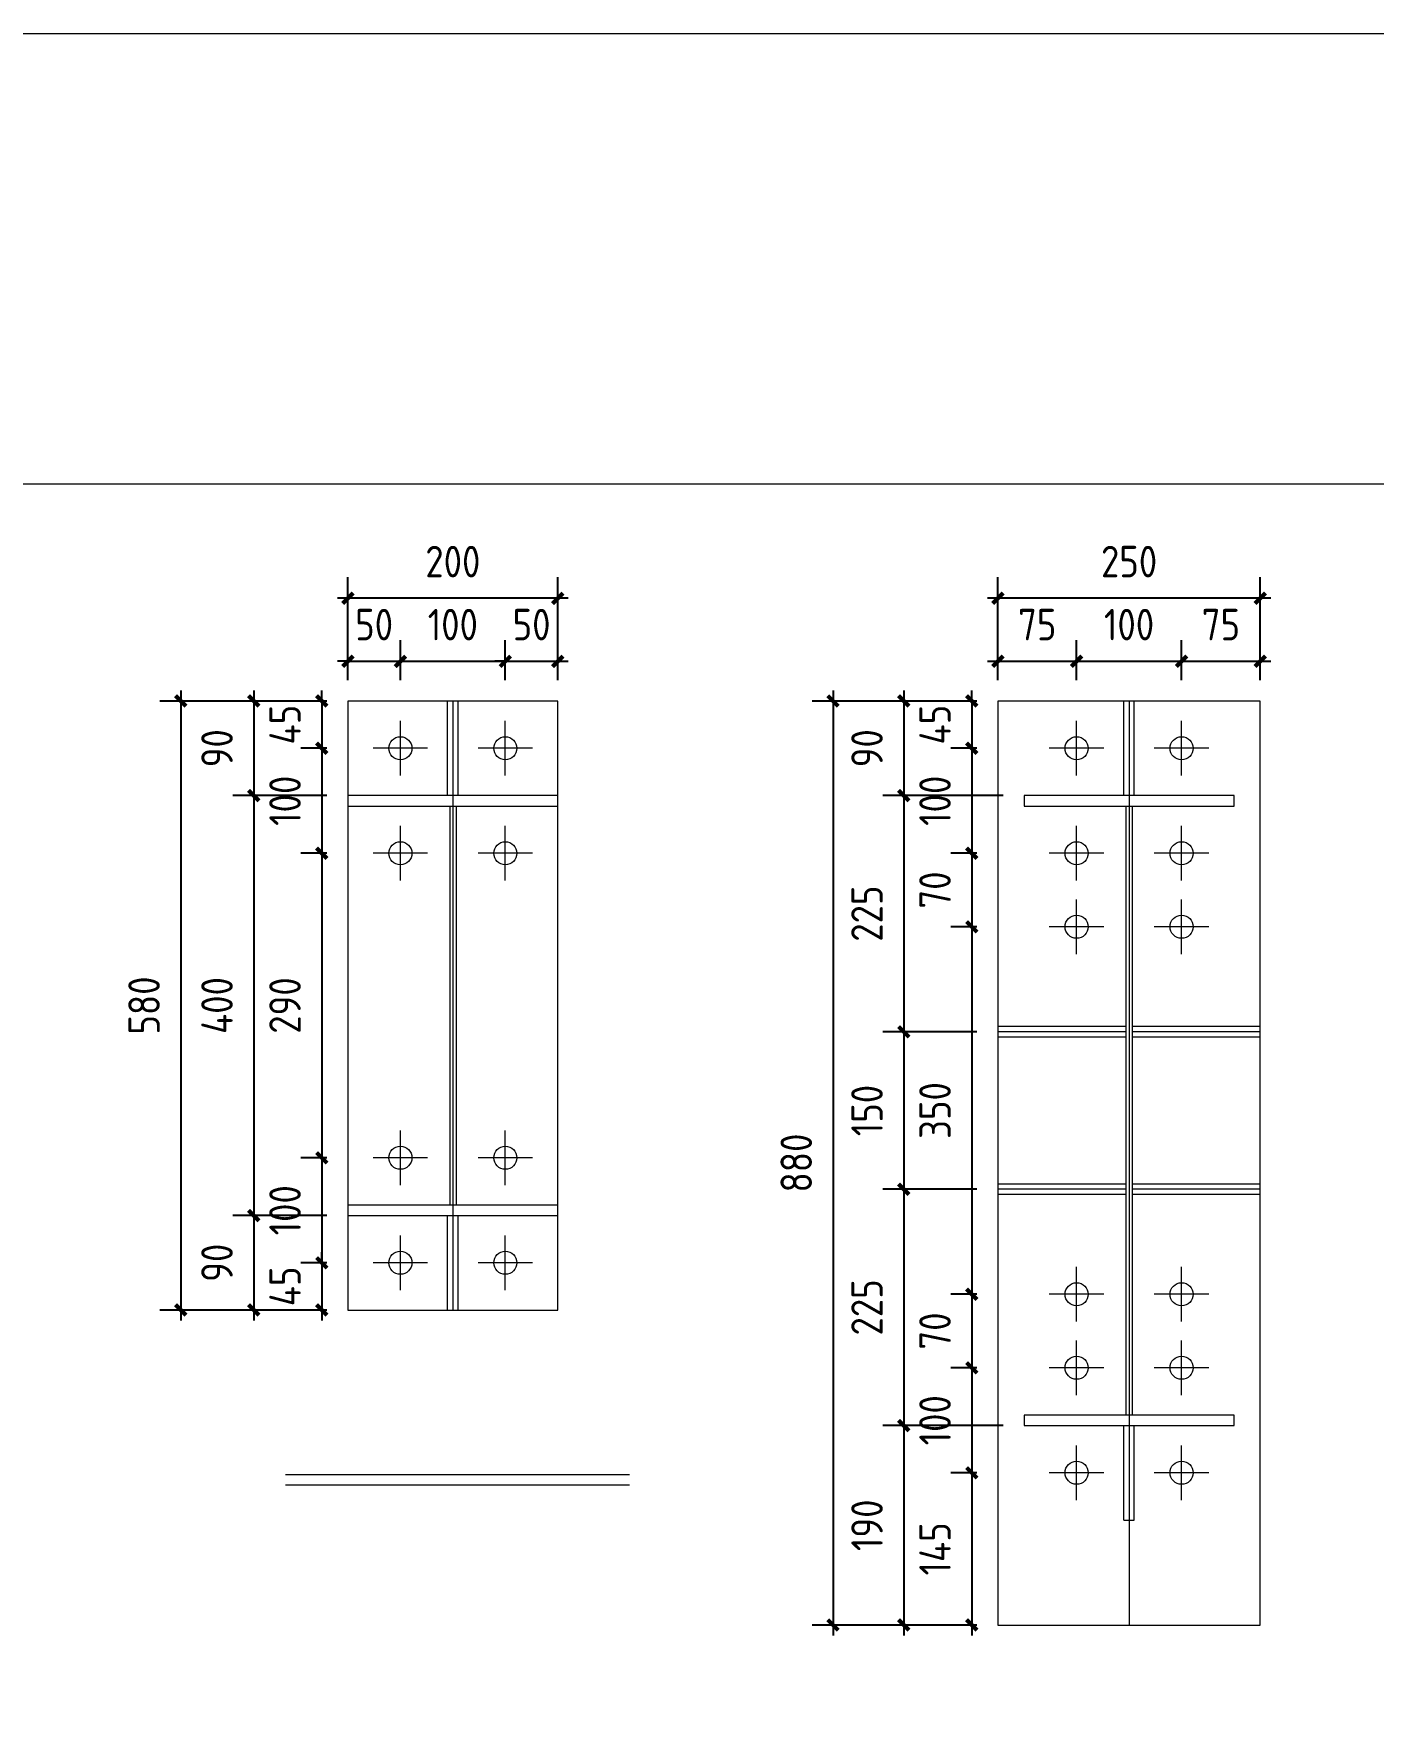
# Model space of a CAD drawing. Extents: x 485428 to 797698, y 56414 to 211814.
# Drawn here: x 646757 to 648033, y 157087 to 158693 of the extents above; entities that cross this region are included whole.
import ezdxf

# ---------------------------------------------------------------- set-up
doc = ezdxf.new("R2010")
doc.units = 0
doc.header["$LTSCALE"] = 1000
doc.header["$MEASUREMENT"] = 0
doc.styles.get("Standard").update_dxf_attribs({"font": 'gbenor.shx', "bigfont": 'gbcbig.shx'})
doc.dimstyles.get("Standard").update_dxf_attribs({"dimscale": 100, "dimtxt": 2, "dimasz": 0.4, "dimexe": 0.5, "dimexo": 1, "dimgap": 0.5, "dimtad": 1, "dimdec": 0, "dimzin": 0, "dimdsep": 46, "dimtxsty": 'Standard', "dimblk": 'ARCHTICK', "dimcen": 0.09, "dimadec": 0, "dimazin": 0, "dimtfac": 1, "dimtdec": 0, "dimtix": 1, "dimtmove": 2, "dimatfit": 3, "dimfxl": 1, "dimtolj": 1, "dimtzin": 0, "dimarcsym": 0})

# ---------------------------------------------------------------- blocks, each defined once
blk = doc.blocks.new('_ArchTick')
at = {"color": 0, "linetype": 'ByBlock', "const_width": 0.4}
blk.add_lwpolyline([(-0.5, -0.5), (0.5, 0.5)], dxfattribs=at)
blk = doc.blocks.new('*D1180')
at = {"color": 3, "lineweight": -2}
for p, q in [((647056.4, 158077.3), (647056.4, 158115.1)), ((647106.4, 158077.3), (647106.4, 158115.1)), ((647056.4, 158095.1), (647046.4, 158095.1)), ((647056.4, 158095.1), (647106.4, 158095.1)), ((647106.4, 158095.1), (647116.4, 158095.1))]:
    blk.add_line(p, q, dxfattribs=at)
at = {"layer": 'Defpoints', "color": 0}
for p in [(647106.4, 158095.1), (647056.4, 158057.3), (647106.4, 158057.3)]:
    blk.add_point(p, dxfattribs=at)
at = {"color": 3, "lineweight": -2, "xscale": 10, "yscale": 10, "zscale": 10}
blk.add_blockref('_ArchTick', (647056.4, 158095.1), dxfattribs=at)
at = {"color": 3, "lineweight": -2, "xscale": 10, "yscale": 10, "zscale": 10, "rotation": 180}
blk.add_blockref('_ArchTick', (647106.4, 158095.1), dxfattribs=at)
at = {"color": 0, "lineweight": 15, "insert": (647081.4, 158130.1), "char_height": 30, "attachment_point": 5}
blk.add_mtext('\\A1;50', dxfattribs=at)
blk = doc.blocks.new('*D1129')
at = {"color": 3, "lineweight": -2}
for p, q in [((647106.4, 158077.3), (647106.4, 158115.1)), ((647206.4, 158077.3), (647206.4, 158115.1)), ((647096.4, 158095.1), (647216.4, 158095.1))]:
    blk.add_line(p, q, dxfattribs=at)
at = {"layer": 'Defpoints', "color": 0}
for p in [(647206.4, 158095.1), (647106.4, 158057.3), (647206.4, 158057.3)]:
    blk.add_point(p, dxfattribs=at)
at = {"color": 3, "lineweight": -2, "xscale": 10, "yscale": 10, "zscale": 10, "rotation": 180}
blk.add_blockref('_ArchTick', (647106.4, 158095.1), dxfattribs=at)
at = {"color": 3, "lineweight": -2, "xscale": 10, "yscale": 10, "zscale": 10}
blk.add_blockref('_ArchTick', (647206.4, 158095.1), dxfattribs=at)
at = {"color": 0, "lineweight": 15, "insert": (647156.4, 158130.1), "char_height": 30, "attachment_point": 5}
blk.add_mtext('\\A1;100', dxfattribs=at)
blk = doc.blocks.new('*D1181')
at = {"color": 3, "lineweight": -2}
for p, q in [((647206.4, 158077.3), (647206.4, 158115.1)), ((647256.4, 158077.3), (647256.4, 158115.1)), ((647206.4, 158095.1), (647196.4, 158095.1)), ((647206.4, 158095.1), (647256.4, 158095.1)), ((647256.4, 158095.1), (647266.4, 158095.1))]:
    blk.add_line(p, q, dxfattribs=at)
at = {"layer": 'Defpoints', "color": 0}
for p in [(647256.4, 158095.1), (647206.4, 158057.3), (647256.4, 158057.3)]:
    blk.add_point(p, dxfattribs=at)
at = {"color": 3, "lineweight": -2, "xscale": 10, "yscale": 10, "zscale": 10}
blk.add_blockref('_ArchTick', (647206.4, 158095.1), dxfattribs=at)
at = {"color": 3, "lineweight": -2, "xscale": 10, "yscale": 10, "zscale": 10, "rotation": 180}
blk.add_blockref('_ArchTick', (647256.4, 158095.1), dxfattribs=at)
at = {"color": 0, "lineweight": 15, "insert": (647231.4, 158130.1), "char_height": 30, "attachment_point": 5}
blk.add_mtext('\\A1;50', dxfattribs=at)
blk = doc.blocks.new('*D1130')
at = {"color": 3, "lineweight": -2}
for p, q in [((647036.4, 158057.3), (647011.5, 158057.3)), ((647031.5, 158057.3), (647031.5, 158067.3)), ((647031.5, 158057.3), (647031.5, 158012.3)), ((647036.4, 158012.3), (647011.5, 158012.3)), ((647031.5, 158012.3), (647031.5, 158002.3))]:
    blk.add_line(p, q, dxfattribs=at)
at = {"layer": 'Defpoints', "color": 0}
for p in [(647056.4, 158057.3), (647031.5, 158012.3), (647056.4, 158012.3)]:
    blk.add_point(p, dxfattribs=at)
at = {"color": 3, "lineweight": -2, "xscale": 10, "yscale": 10, "zscale": 10}
for p, rotation in [((647031.5, 158057.3), 270), ((647031.5, 158012.3), 90)]:
    blk.add_blockref('_ArchTick', p, dxfattribs=dict(at, rotation=rotation))
at = {"color": 0, "lineweight": 15, "insert": (646996.5, 158034.8), "char_height": 30, "attachment_point": 5, "rotation": 90}
blk.add_mtext('\\A1;45', dxfattribs=at)
blk = doc.blocks.new('*D1131')
at = {"color": 3, "lineweight": -2}
for p, q in [((647031.5, 158022.3), (647031.5, 157902.3)), ((647036.4, 158012.3), (647011.5, 158012.3)), ((647036.4, 157912.3), (647011.5, 157912.3))]:
    blk.add_line(p, q, dxfattribs=at)
at = {"layer": 'Defpoints', "color": 0}
for p in [(647056.4, 158012.3), (647031.5, 157912.3), (647056.4, 157912.3)]:
    blk.add_point(p, dxfattribs=at)
at = {"color": 3, "lineweight": -2, "xscale": 10, "yscale": 10, "zscale": 10}
for p, rotation in [((647031.5, 158012.3), 90), ((647031.5, 157912.3), 270)]:
    blk.add_blockref('_ArchTick', p, dxfattribs=dict(at, rotation=rotation))
at = {"color": 0, "lineweight": 15, "insert": (646996.5, 157962.3), "char_height": 30, "attachment_point": 5, "rotation": 90}
blk.add_mtext('\\A1;100', dxfattribs=at)
blk = doc.blocks.new('*D1132')
at = {"color": 3, "lineweight": -2}
for p, q in [((647036.4, 157912.3), (647011.5, 157912.3)), ((647031.5, 157922.3), (647031.5, 157612.3)), ((647036.4, 157622.3), (647011.5, 157622.3))]:
    blk.add_line(p, q, dxfattribs=at)
at = {"layer": 'Defpoints', "color": 0}
for p in [(647056.4, 157912.3), (647031.5, 157622.3), (647056.4, 157622.3)]:
    blk.add_point(p, dxfattribs=at)
at = {"color": 3, "lineweight": -2, "xscale": 10, "yscale": 10, "zscale": 10}
for p, rotation in [((647031.5, 157912.3), 90), ((647031.5, 157622.3), 270)]:
    blk.add_blockref('_ArchTick', p, dxfattribs=dict(at, rotation=rotation))
at = {"color": 0, "lineweight": 15, "insert": (646996.5, 157767.3), "char_height": 30, "attachment_point": 5, "rotation": 90}
blk.add_mtext('\\A1;290', dxfattribs=at)
blk = doc.blocks.new('*D1133')
at = {"color": 3, "lineweight": -2}
for p, q in [((647036.4, 157622.3), (647011.5, 157622.3)), ((647031.5, 157632.3), (647031.5, 157512.3)), ((647036.4, 157522.3), (647011.5, 157522.3))]:
    blk.add_line(p, q, dxfattribs=at)
at = {"layer": 'Defpoints', "color": 0}
for p in [(647056.4, 157622.3), (647031.5, 157522.3), (647056.4, 157522.3)]:
    blk.add_point(p, dxfattribs=at)
at = {"color": 3, "lineweight": -2, "xscale": 10, "yscale": 10, "zscale": 10}
for p, rotation in [((647031.5, 157622.3), 90), ((647031.5, 157522.3), 270)]:
    blk.add_blockref('_ArchTick', p, dxfattribs=dict(at, rotation=rotation))
at = {"color": 0, "lineweight": 15, "insert": (646996.5, 157572.3), "char_height": 30, "attachment_point": 5, "rotation": 90}
blk.add_mtext('\\A1;100', dxfattribs=at)
blk = doc.blocks.new('*D1182')
at = {"color": 3, "lineweight": -2}
for p, q in [((647031.5, 157522.3), (647031.5, 157532.3)), ((647036.4, 157522.3), (647011.5, 157522.3)), ((647031.5, 157522.3), (647031.5, 157477.3)), ((647036.4, 157477.3), (647011.5, 157477.3)), ((647031.5, 157477.3), (647031.5, 157467.3))]:
    blk.add_line(p, q, dxfattribs=at)
at = {"layer": 'Defpoints', "color": 0}
for p in [(647056.4, 157522.3), (647031.5, 157477.3), (647056.4, 157477.3)]:
    blk.add_point(p, dxfattribs=at)
at = {"color": 3, "lineweight": -2, "xscale": 10, "yscale": 10, "zscale": 10}
for p, rotation in [((647031.5, 157522.3), 270), ((647031.5, 157477.3), 90)]:
    blk.add_blockref('_ArchTick', p, dxfattribs=dict(at, rotation=rotation))
at = {"color": 0, "lineweight": 15, "insert": (646996.5, 157499.8), "char_height": 30, "attachment_point": 5, "rotation": 90}
blk.add_mtext('\\A1;45', dxfattribs=at)
blk = doc.blocks.new('*D1183')
at = {"color": 3, "lineweight": -2}
for p, q in [((647036.4, 158057.3), (646946.7, 158057.3)), ((646966.7, 158067.3), (646966.7, 157957.3)), ((647036.4, 157967.3), (646946.7, 157967.3))]:
    blk.add_line(p, q, dxfattribs=at)
at = {"layer": 'Defpoints', "color": 0}
for p in [(647056.4, 158057.3), (646966.7, 157967.3), (647056.4, 157967.3)]:
    blk.add_point(p, dxfattribs=at)
at = {"color": 3, "lineweight": -2, "xscale": 10, "yscale": 10, "zscale": 10}
for p, rotation in [((646966.7, 158057.3), 90), ((646966.7, 157967.3), 270)]:
    blk.add_blockref('_ArchTick', p, dxfattribs=dict(at, rotation=rotation))
at = {"color": 0, "lineweight": 15, "insert": (646931.7, 158012.3), "char_height": 30, "attachment_point": 5, "rotation": 90}
blk.add_mtext('\\A1;90', dxfattribs=at)
blk = doc.blocks.new('*D1184')
at = {"color": 3, "lineweight": -2}
for p, q in [((646966.7, 157977.3), (646966.7, 157557.3)), ((647036.4, 157967.3), (646946.7, 157967.3)), ((647036.4, 157567.3), (646946.7, 157567.3))]:
    blk.add_line(p, q, dxfattribs=at)
at = {"layer": 'Defpoints', "color": 0}
for p in [(647056.4, 157967.3), (646966.7, 157567.3), (647056.4, 157567.3)]:
    blk.add_point(p, dxfattribs=at)
at = {"color": 3, "lineweight": -2, "xscale": 10, "yscale": 10, "zscale": 10}
for p, rotation in [((646966.7, 157967.3), 90), ((646966.7, 157567.3), 270)]:
    blk.add_blockref('_ArchTick', p, dxfattribs=dict(at, rotation=rotation))
at = {"color": 0, "lineweight": 15, "insert": (646931.7, 157767.3), "char_height": 30, "attachment_point": 5, "rotation": 90}
blk.add_mtext('\\A1;400', dxfattribs=at)
blk = doc.blocks.new('*D1185')
at = {"color": 3, "lineweight": -2}
for p, q in [((646966.7, 157577.3), (646966.7, 157467.3)), ((647036.4, 157567.3), (646946.7, 157567.3)), ((647036.4, 157477.3), (646946.7, 157477.3))]:
    blk.add_line(p, q, dxfattribs=at)
at = {"layer": 'Defpoints', "color": 0}
for p in [(647056.4, 157567.3), (646966.7, 157477.3), (647056.4, 157477.3)]:
    blk.add_point(p, dxfattribs=at)
at = {"color": 3, "lineweight": -2, "xscale": 10, "yscale": 10, "zscale": 10}
for p, rotation in [((646966.7, 157567.3), 90), ((646966.7, 157477.3), 270)]:
    blk.add_blockref('_ArchTick', p, dxfattribs=dict(at, rotation=rotation))
at = {"color": 0, "lineweight": 15, "insert": (646931.7, 157522.3), "char_height": 30, "attachment_point": 5, "rotation": 90}
blk.add_mtext('\\A1;90', dxfattribs=at)
blk = doc.blocks.new('*D1186')
at = {"color": 3, "lineweight": -2}
for p, q in [((647036.4, 158057.3), (646877.2, 158057.3)), ((646897.2, 158067.3), (646897.2, 157467.3)), ((647036.4, 157477.3), (646877.2, 157477.3))]:
    blk.add_line(p, q, dxfattribs=at)
at = {"layer": 'Defpoints', "color": 0}
for p in [(647056.4, 158057.3), (646897.2, 157477.3), (647056.4, 157477.3)]:
    blk.add_point(p, dxfattribs=at)
at = {"color": 3, "lineweight": -2, "xscale": 10, "yscale": 10, "zscale": 10}
for p, rotation in [((646897.2, 158057.3), 90), ((646897.2, 157477.3), 270)]:
    blk.add_blockref('_ArchTick', p, dxfattribs=dict(at, rotation=rotation))
at = {"color": 0, "lineweight": 15, "insert": (646862.2, 157767.3), "char_height": 30, "attachment_point": 5, "rotation": 90}
blk.add_mtext('\\A1;580', dxfattribs=at)
blk = doc.blocks.new('*D1187')
at = {"color": 3, "lineweight": -2}
for p, q in [((647056.4, 158077.3), (647056.4, 158175.1)), ((647256.4, 158077.3), (647256.4, 158175.1)), ((647266.4, 158155.1), (647046.4, 158155.1))]:
    blk.add_line(p, q, dxfattribs=at)
at = {"layer": 'Defpoints', "color": 0}
for p in [(647056.4, 158155.1), (647056.4, 158057.3), (647256.4, 158057.3)]:
    blk.add_point(p, dxfattribs=at)
at = {"color": 3, "lineweight": -2, "xscale": 10, "yscale": 10, "zscale": 10, "rotation": 180}
blk.add_blockref('_ArchTick', (647056.4, 158155.1), dxfattribs=at)
at = {"color": 3, "lineweight": -2, "xscale": 10, "yscale": 10, "zscale": 10}
blk.add_blockref('_ArchTick', (647256.4, 158155.1), dxfattribs=at)
at = {"color": 0, "lineweight": 15, "insert": (647156.4, 158190.1), "char_height": 30, "attachment_point": 5}
blk.add_mtext('\\A1;200', dxfattribs=at)
blk = doc.blocks.new('*D1188')
at = {"color": 3, "lineweight": -2}
for p, q in [((647675.7, 158077.3), (647675.7, 158115.1)), ((647750.7, 158077.3), (647750.7, 158115.1)), ((647665.7, 158095.1), (647760.7, 158095.1))]:
    blk.add_line(p, q, dxfattribs=at)
at = {"layer": 'Defpoints', "color": 0}
for p in [(647750.7, 158095.1), (647675.7, 158057.3), (647750.7, 158057.3)]:
    blk.add_point(p, dxfattribs=at)
at = {"color": 3, "lineweight": -2, "xscale": 10, "yscale": 10, "zscale": 10, "rotation": 180}
blk.add_blockref('_ArchTick', (647675.7, 158095.1), dxfattribs=at)
at = {"color": 3, "lineweight": -2, "xscale": 10, "yscale": 10, "zscale": 10}
blk.add_blockref('_ArchTick', (647750.7, 158095.1), dxfattribs=at)
at = {"color": 0, "lineweight": 15, "insert": (647713.2, 158130.1), "char_height": 30, "attachment_point": 5}
blk.add_mtext('\\A1;75', dxfattribs=at)
blk = doc.blocks.new('*D1134')
at = {"color": 3, "lineweight": -2}
for p, q in [((647750.7, 158077.3), (647750.7, 158115.1)), ((647850.7, 158077.3), (647850.7, 158115.1)), ((647740.7, 158095.1), (647860.7, 158095.1))]:
    blk.add_line(p, q, dxfattribs=at)
at = {"layer": 'Defpoints', "color": 0}
for p in [(647850.7, 158095.1), (647750.7, 158057.3), (647850.7, 158057.3)]:
    blk.add_point(p, dxfattribs=at)
at = {"color": 3, "lineweight": -2, "xscale": 10, "yscale": 10, "zscale": 10, "rotation": 180}
blk.add_blockref('_ArchTick', (647750.7, 158095.1), dxfattribs=at)
at = {"color": 3, "lineweight": -2, "xscale": 10, "yscale": 10, "zscale": 10}
blk.add_blockref('_ArchTick', (647850.7, 158095.1), dxfattribs=at)
at = {"color": 0, "lineweight": 15, "insert": (647800.7, 158130.1), "char_height": 30, "attachment_point": 5}
blk.add_mtext('\\A1;100', dxfattribs=at)
blk = doc.blocks.new('*D1189')
at = {"color": 3, "lineweight": -2}
for p, q in [((647850.7, 158077.3), (647850.7, 158115.1)), ((647925.7, 158077.3), (647925.7, 158115.1)), ((647840.7, 158095.1), (647935.7, 158095.1))]:
    blk.add_line(p, q, dxfattribs=at)
at = {"layer": 'Defpoints', "color": 0}
for p in [(647925.7, 158095.1), (647850.7, 158057.3), (647925.7, 158057.3)]:
    blk.add_point(p, dxfattribs=at)
at = {"color": 3, "lineweight": -2, "xscale": 10, "yscale": 10, "zscale": 10, "rotation": 180}
blk.add_blockref('_ArchTick', (647850.7, 158095.1), dxfattribs=at)
at = {"color": 3, "lineweight": -2, "xscale": 10, "yscale": 10, "zscale": 10}
blk.add_blockref('_ArchTick', (647925.7, 158095.1), dxfattribs=at)
at = {"color": 0, "lineweight": 15, "insert": (647888.2, 158130.1), "char_height": 30, "attachment_point": 5}
blk.add_mtext('\\A1;75', dxfattribs=at)
blk = doc.blocks.new('*D1135')
at = {"color": 3, "lineweight": -2}
for p, q in [((647655.7, 158057.3), (647630.8, 158057.3)), ((647650.8, 158057.3), (647650.8, 158067.3)), ((647650.8, 158057.3), (647650.8, 158012.3)), ((647655.7, 158012.3), (647630.8, 158012.3)), ((647650.8, 158012.3), (647650.8, 158002.3))]:
    blk.add_line(p, q, dxfattribs=at)
at = {"layer": 'Defpoints', "color": 0}
for p in [(647675.7, 158057.3), (647650.8, 158012.3), (647675.7, 158012.3)]:
    blk.add_point(p, dxfattribs=at)
at = {"color": 3, "lineweight": -2, "xscale": 10, "yscale": 10, "zscale": 10}
for p, rotation in [((647650.8, 158057.3), 270), ((647650.8, 158012.3), 90)]:
    blk.add_blockref('_ArchTick', p, dxfattribs=dict(at, rotation=rotation))
at = {"color": 0, "lineweight": 15, "insert": (647615.8, 158034.8), "char_height": 30, "attachment_point": 5, "rotation": 90}
blk.add_mtext('\\A1;45', dxfattribs=at)
blk = doc.blocks.new('*D1136')
at = {"color": 3, "lineweight": -2}
for p, q in [((647650.8, 158022.3), (647650.8, 157902.3)), ((647655.7, 158012.3), (647630.8, 158012.3)), ((647655.7, 157912.3), (647630.8, 157912.3))]:
    blk.add_line(p, q, dxfattribs=at)
at = {"layer": 'Defpoints', "color": 0}
for p in [(647675.7, 158012.3), (647650.8, 157912.3), (647675.7, 157912.3)]:
    blk.add_point(p, dxfattribs=at)
at = {"color": 3, "lineweight": -2, "xscale": 10, "yscale": 10, "zscale": 10}
for p, rotation in [((647650.8, 158012.3), 90), ((647650.8, 157912.3), 270)]:
    blk.add_blockref('_ArchTick', p, dxfattribs=dict(at, rotation=rotation))
at = {"color": 0, "lineweight": 15, "insert": (647615.8, 157962.3), "char_height": 30, "attachment_point": 5, "rotation": 90}
blk.add_mtext('\\A1;100', dxfattribs=at)
blk = doc.blocks.new('*D1137')
at = {"color": 3, "lineweight": -2}
for p, q in [((647655.7, 157912.3), (647630.8, 157912.3)), ((647650.8, 157922.3), (647650.8, 157832.3)), ((647655.7, 157842.3), (647630.8, 157842.3))]:
    blk.add_line(p, q, dxfattribs=at)
at = {"layer": 'Defpoints', "color": 0}
for p in [(647675.7, 157912.3), (647650.8, 157842.3), (647675.7, 157842.3)]:
    blk.add_point(p, dxfattribs=at)
at = {"color": 3, "lineweight": -2, "xscale": 10, "yscale": 10, "zscale": 10}
for p, rotation in [((647650.8, 157912.3), 90), ((647650.8, 157842.3), 270)]:
    blk.add_blockref('_ArchTick', p, dxfattribs=dict(at, rotation=rotation))
at = {"color": 0, "lineweight": 15, "insert": (647615.8, 157877.3), "char_height": 30, "attachment_point": 5, "rotation": 90}
blk.add_mtext('\\A1;70', dxfattribs=at)
blk = doc.blocks.new('*D1138')
at = {"color": 3, "lineweight": -2}
for p, q in [((647650.8, 157852.3), (647650.8, 157482.3)), ((647655.7, 157842.3), (647630.8, 157842.3)), ((647655.7, 157492.3), (647630.8, 157492.3))]:
    blk.add_line(p, q, dxfattribs=at)
at = {"layer": 'Defpoints', "color": 0}
for p in [(647675.7, 157842.3), (647650.8, 157492.3), (647675.7, 157492.3)]:
    blk.add_point(p, dxfattribs=at)
at = {"color": 3, "lineweight": -2, "xscale": 10, "yscale": 10, "zscale": 10}
for p, rotation in [((647650.8, 157842.3), 90), ((647650.8, 157492.3), 270)]:
    blk.add_blockref('_ArchTick', p, dxfattribs=dict(at, rotation=rotation))
at = {"color": 0, "lineweight": 15, "insert": (647615.8, 157667.3), "char_height": 30, "attachment_point": 5, "rotation": 90}
blk.add_mtext('\\A1;350', dxfattribs=at)
blk = doc.blocks.new('*D1139')
at = {"color": 3, "lineweight": -2}
for p, q in [((647655.7, 157492.3), (647630.8, 157492.3)), ((647650.8, 157502.3), (647650.8, 157412.3)), ((647655.7, 157422.3), (647630.8, 157422.3))]:
    blk.add_line(p, q, dxfattribs=at)
at = {"layer": 'Defpoints', "color": 0}
for p in [(647675.7, 157492.3), (647650.8, 157422.3), (647675.7, 157422.3)]:
    blk.add_point(p, dxfattribs=at)
at = {"color": 3, "lineweight": -2, "xscale": 10, "yscale": 10, "zscale": 10}
for p, rotation in [((647650.8, 157492.3), 90), ((647650.8, 157422.3), 270)]:
    blk.add_blockref('_ArchTick', p, dxfattribs=dict(at, rotation=rotation))
at = {"color": 0, "lineweight": 15, "insert": (647615.8, 157457.3), "char_height": 30, "attachment_point": 5, "rotation": 90}
blk.add_mtext('\\A1;70', dxfattribs=at)
blk = doc.blocks.new('*D1140')
at = {"color": 3, "lineweight": -2}
for p, q in [((647650.8, 157432.3), (647650.8, 157312.3)), ((647655.7, 157422.3), (647630.8, 157422.3)), ((647655.7, 157322.3), (647630.8, 157322.3))]:
    blk.add_line(p, q, dxfattribs=at)
at = {"layer": 'Defpoints', "color": 0}
for p in [(647675.7, 157422.3), (647650.8, 157322.3), (647675.7, 157322.3)]:
    blk.add_point(p, dxfattribs=at)
at = {"color": 3, "lineweight": -2, "xscale": 10, "yscale": 10, "zscale": 10}
for p, rotation in [((647650.8, 157422.3), 90), ((647650.8, 157322.3), 270)]:
    blk.add_blockref('_ArchTick', p, dxfattribs=dict(at, rotation=rotation))
at = {"color": 0, "lineweight": 15, "insert": (647615.8, 157372.3), "char_height": 30, "attachment_point": 5, "rotation": 90}
blk.add_mtext('\\A1;100', dxfattribs=at)
blk = doc.blocks.new('*D1190')
at = {"color": 3, "lineweight": -2}
for p, q in [((647650.8, 157332.3), (647650.8, 157167.3)), ((647655.7, 157322.3), (647630.8, 157322.3)), ((647655.7, 157177.3), (647630.8, 157177.3))]:
    blk.add_line(p, q, dxfattribs=at)
at = {"layer": 'Defpoints', "color": 0}
for p in [(647675.7, 157322.3), (647650.8, 157177.3), (647675.7, 157177.3)]:
    blk.add_point(p, dxfattribs=at)
at = {"color": 3, "lineweight": -2, "xscale": 10, "yscale": 10, "zscale": 10}
for p, rotation in [((647650.8, 157322.3), 90), ((647650.8, 157177.3), 270)]:
    blk.add_blockref('_ArchTick', p, dxfattribs=dict(at, rotation=rotation))
at = {"color": 0, "lineweight": 15, "insert": (647615.8, 157249.8), "char_height": 30, "attachment_point": 5, "rotation": 90}
blk.add_mtext('\\A1;145', dxfattribs=at)
blk = doc.blocks.new('*D1191')
at = {"color": 3, "lineweight": -2}
for p, q in [((647655.7, 158057.3), (647566, 158057.3)), ((647586, 158067.3), (647586, 157957.3)), ((647680.7, 157967.3), (647566, 157967.3))]:
    blk.add_line(p, q, dxfattribs=at)
at = {"layer": 'Defpoints', "color": 0}
for p in [(647675.7, 158057.3), (647586, 157967.3), (647700.7, 157967.3)]:
    blk.add_point(p, dxfattribs=at)
at = {"color": 3, "lineweight": -2, "xscale": 10, "yscale": 10, "zscale": 10}
for p, rotation in [((647586, 158057.3), 90), ((647586, 157967.3), 270)]:
    blk.add_blockref('_ArchTick', p, dxfattribs=dict(at, rotation=rotation))
at = {"color": 0, "lineweight": 15, "insert": (647551, 158012.3), "char_height": 30, "attachment_point": 5, "rotation": 90}
blk.add_mtext('\\A1;90', dxfattribs=at)
blk = doc.blocks.new('*D1192')
at = {"color": 3, "lineweight": -2}
for p, q in [((647586, 157977.3), (647586, 157732.3)), ((647680.7, 157967.3), (647566, 157967.3)), ((647655.7, 157742.3), (647566, 157742.3))]:
    blk.add_line(p, q, dxfattribs=at)
at = {"layer": 'Defpoints', "color": 0}
for p in [(647700.7, 157967.3), (647586, 157742.3), (647675.7, 157742.3)]:
    blk.add_point(p, dxfattribs=at)
at = {"color": 3, "lineweight": -2, "xscale": 10, "yscale": 10, "zscale": 10}
for p, rotation in [((647586, 157967.3), 90), ((647586, 157742.3), 270)]:
    blk.add_blockref('_ArchTick', p, dxfattribs=dict(at, rotation=rotation))
at = {"color": 0, "lineweight": 15, "insert": (647551, 157854.8), "char_height": 30, "attachment_point": 5, "rotation": 90}
blk.add_mtext('\\A1;225', dxfattribs=at)
blk = doc.blocks.new('*D1193')
at = {"color": 3, "lineweight": -2}
for p, q in [((647586, 157752.3), (647586, 157582.3)), ((647655.7, 157742.3), (647566, 157742.3)), ((647655.7, 157592.3), (647566, 157592.3))]:
    blk.add_line(p, q, dxfattribs=at)
at = {"layer": 'Defpoints', "color": 0}
for p in [(647675.7, 157742.3), (647586, 157592.3), (647675.7, 157592.3)]:
    blk.add_point(p, dxfattribs=at)
at = {"color": 3, "lineweight": -2, "xscale": 10, "yscale": 10, "zscale": 10}
for p, rotation in [((647586, 157742.3), 90), ((647586, 157592.3), 270)]:
    blk.add_blockref('_ArchTick', p, dxfattribs=dict(at, rotation=rotation))
at = {"color": 0, "lineweight": 15, "insert": (647551, 157667.3), "char_height": 30, "attachment_point": 5, "rotation": 90}
blk.add_mtext('\\A1;150', dxfattribs=at)
blk = doc.blocks.new('*D1194')
at = {"color": 3, "lineweight": -2}
for p, q in [((647655.7, 157592.3), (647566, 157592.3)), ((647586, 157602.3), (647586, 157357.3)), ((647680.7, 157367.3), (647566, 157367.3))]:
    blk.add_line(p, q, dxfattribs=at)
at = {"layer": 'Defpoints', "color": 0}
for p in [(647675.7, 157592.3), (647586, 157367.3), (647700.7, 157367.3)]:
    blk.add_point(p, dxfattribs=at)
at = {"color": 3, "lineweight": -2, "xscale": 10, "yscale": 10, "zscale": 10}
for p, rotation in [((647586, 157592.3), 90), ((647586, 157367.3), 270)]:
    blk.add_blockref('_ArchTick', p, dxfattribs=dict(at, rotation=rotation))
at = {"color": 0, "lineweight": 15, "insert": (647551, 157479.8), "char_height": 30, "attachment_point": 5, "rotation": 90}
blk.add_mtext('\\A1;225', dxfattribs=at)
blk = doc.blocks.new('*D1195')
at = {"color": 3, "lineweight": -2}
for p, q in [((647680.7, 157367.3), (647566, 157367.3)), ((647586, 157377.3), (647586, 157167.3)), ((647655.7, 157177.3), (647566, 157177.3))]:
    blk.add_line(p, q, dxfattribs=at)
at = {"layer": 'Defpoints', "color": 0}
for p in [(647700.7, 157367.3), (647586, 157177.3), (647675.7, 157177.3)]:
    blk.add_point(p, dxfattribs=at)
at = {"color": 3, "lineweight": -2, "xscale": 10, "yscale": 10, "zscale": 10}
for p, rotation in [((647586, 157367.3), 90), ((647586, 157177.3), 270)]:
    blk.add_blockref('_ArchTick', p, dxfattribs=dict(at, rotation=rotation))
at = {"color": 0, "lineweight": 15, "insert": (647551, 157272.3), "char_height": 30, "attachment_point": 5, "rotation": 90}
blk.add_mtext('\\A1;190', dxfattribs=at)
blk = doc.blocks.new('*D1196')
at = {"color": 3, "lineweight": -2}
for p, q in [((647655.7, 158057.3), (647498.6, 158057.3)), ((647518.6, 158067.3), (647518.6, 157167.3)), ((647655.7, 157177.3), (647498.6, 157177.3))]:
    blk.add_line(p, q, dxfattribs=at)
at = {"layer": 'Defpoints', "color": 0}
for p in [(647675.7, 158057.3), (647518.6, 157177.3), (647675.7, 157177.3)]:
    blk.add_point(p, dxfattribs=at)
at = {"color": 3, "lineweight": -2, "xscale": 10, "yscale": 10, "zscale": 10}
for p, rotation in [((647518.6, 158057.3), 90), ((647518.6, 157177.3), 270)]:
    blk.add_blockref('_ArchTick', p, dxfattribs=dict(at, rotation=rotation))
at = {"color": 0, "lineweight": 15, "insert": (647483.6, 157617.3), "char_height": 30, "attachment_point": 5, "rotation": 90}
blk.add_mtext('\\A1;880', dxfattribs=at)
blk = doc.blocks.new('*D1197')
at = {"color": 3, "lineweight": -2}
for p, q in [((647675.7, 158077.3), (647675.7, 158175.1)), ((647925.7, 158077.3), (647925.7, 158175.1)), ((647935.7, 158155.1), (647665.7, 158155.1))]:
    blk.add_line(p, q, dxfattribs=at)
at = {"layer": 'Defpoints', "color": 0}
for p in [(647675.7, 158155.1), (647675.7, 158057.3), (647925.7, 158057.3)]:
    blk.add_point(p, dxfattribs=at)
at = {"color": 3, "lineweight": -2, "xscale": 10, "yscale": 10, "zscale": 10, "rotation": 180}
blk.add_blockref('_ArchTick', (647675.7, 158155.1), dxfattribs=at)
at = {"color": 3, "lineweight": -2, "xscale": 10, "yscale": 10, "zscale": 10}
blk.add_blockref('_ArchTick', (647925.7, 158155.1), dxfattribs=at)
at = {"color": 0, "lineweight": 15, "insert": (647800.7, 158190.1), "char_height": 30, "attachment_point": 5}
blk.add_mtext('\\A1;250', dxfattribs=at)

msp = doc.modelspace()

# ---------------------------------------------------------------- linework, layer by layer
at = {"lineweight": 15}
for p, q in [((647056.4, 158057.3), (647056.4, 157477.3)), ((647256.4, 158057.3), (647056.4, 158057.3)), ((647256.4, 157477.3), (647256.4, 158057.3)), ((647675.7, 158057.3), (647675.7, 157177.3)), ((647925.7, 158057.3), (647675.7, 158057.3)), ((647925.7, 157177.3), (647925.7, 158057.3)), ((647106.4, 157986.3), (647106.4, 158038.3)), ((647206.4, 157986.3), (647206.4, 158038.3)), ((647750.7, 157986.3), (647750.7, 158038.3)), ((647850.7, 157986.3), (647850.7, 158038.3)), ((647132.4, 158012.3), (647080.4, 158012.3)), ((647232.4, 158012.3), (647180.4, 158012.3)), ((647776.7, 158012.3), (647724.7, 158012.3)), ((647876.7, 158012.3), (647824.7, 158012.3)), ((647106.4, 157886.3), (647106.4, 157938.3)), ((647206.4, 157886.3), (647206.4, 157938.3)), ((647750.7, 157886.3), (647750.7, 157938.3)), ((647850.7, 157886.3), (647850.7, 157938.3)), ((647132.4, 157912.3), (647080.4, 157912.3)), ((647232.4, 157912.3), (647180.4, 157912.3)), ((647776.7, 157912.3), (647724.7, 157912.3)), ((647876.7, 157912.3), (647824.7, 157912.3)), ((647750.7, 157816.3), (647750.7, 157868.3)), ((647850.7, 157816.3), (647850.7, 157868.3)), ((647776.7, 157842.3), (647724.7, 157842.3)), ((647876.7, 157842.3), (647824.7, 157842.3)), ((647106.4, 157596.3), (647106.4, 157648.3)), ((647206.4, 157596.3), (647206.4, 157648.3)), ((647132.4, 157622.3), (647080.4, 157622.3)), ((647232.4, 157622.3), (647180.4, 157622.3)), ((647106.4, 157496.3), (647106.4, 157548.3)), ((647206.4, 157496.3), (647206.4, 157548.3)), ((647132.4, 157522.3), (647080.4, 157522.3)), ((647232.4, 157522.3), (647180.4, 157522.3)), ((647750.7, 157466.3), (647750.7, 157518.3)), ((647850.7, 157466.3), (647850.7, 157518.3)), ((647776.7, 157492.3), (647724.7, 157492.3)), ((647876.7, 157492.3), (647824.7, 157492.3)), ((647056.4, 157477.3), (647256.4, 157477.3)), ((647750.7, 157396.3), (647750.7, 157448.3)), ((647850.7, 157396.3), (647850.7, 157448.3)), ((647776.7, 157422.3), (647724.7, 157422.3)), ((647876.7, 157422.3), (647824.7, 157422.3)), ((647750.7, 157296.3), (647750.7, 157348.3)), ((647850.7, 157296.3), (647850.7, 157348.3)), ((646997, 157320.7), (647324.8, 157320.7)), ((647776.7, 157322.3), (647724.7, 157322.3)), ((647876.7, 157322.3), (647824.7, 157322.3)), ((646997, 157310.7), (647324.8, 157310.7)), ((647675.7, 157177.3), (647925.7, 157177.3))]:
    msp.add_line(p, q, dxfattribs=at)
at = {"color": 2, "lineweight": 15}
for p, q in [((647151.4, 157967.3), (647151.4, 158057.3)), ((647161.4, 157967.3), (647161.4, 158057.3)), ((647795.7, 157967.3), (647795.7, 158057.3)), ((647805.7, 157967.3), (647805.7, 158057.3)), ((647797.7, 157747.3), (647675.7, 157747.3)), ((647797.7, 157737.3), (647675.7, 157737.3)), ((647925.7, 157747.3), (647803.7, 157747.3)), ((647925.7, 157737.3), (647803.7, 157737.3)), ((647797.7, 157597.3), (647675.7, 157597.3)), ((647797.7, 157587.3), (647675.7, 157587.3)), ((647925.7, 157597.3), (647803.7, 157597.3)), ((647925.7, 157587.3), (647803.7, 157587.3)), ((647151.4, 157477.3), (647151.4, 157567.3)), ((647161.4, 157477.3), (647161.4, 157567.3)), ((647151.4, 157477.3), (647161.4, 157477.3)), ((647795.7, 157277.3), (647795.7, 157367.3)), ((647805.7, 157277.3), (647805.7, 157367.3)), ((647795.7, 157277.3), (647805.7, 157277.3))]:
    msp.add_line(p, q, dxfattribs=at)
at = {"color": 1, "lineweight": 15}
for p, q in [((647156.4, 158057.3), (647156.4, 157477.3)), ((647800.7, 158057.3), (647800.7, 157177.3)), ((647797.7, 157742.3), (647675.7, 157742.3)), ((647925.7, 157742.3), (647803.7, 157742.3)), ((647797.7, 157592.3), (647675.7, 157592.3)), ((647925.7, 157592.3), (647803.7, 157592.3))]:
    msp.add_line(p, q, dxfattribs=at)
at = {"color": 4, "lineweight": 15}
for p, q in [((647156.4, 157967.3), (647056.4, 157967.3)), ((647056.4, 157967.3), (647056.4, 157957.3)), ((647056.4, 157957.3), (647256.4, 157957.3)), ((647153.4, 157957.3), (647153.4, 157577.3)), ((647256.4, 157967.3), (647156.4, 157967.3)), ((647159.4, 157957.3), (647159.4, 157577.3)), ((647256.4, 157957.3), (647256.4, 157967.3)), ((647800.7, 157967.3), (647700.7, 157967.3)), ((647700.7, 157967.3), (647700.7, 157957.3)), ((647700.7, 157957.3), (647900.7, 157957.3)), ((647797.7, 157957.3), (647797.7, 157377.3)), ((647900.7, 157967.3), (647800.7, 157967.3)), ((647803.7, 157957.3), (647803.7, 157377.3)), ((647900.7, 157957.3), (647900.7, 157967.3)), ((647256.4, 157577.3), (647056.4, 157577.3)), ((647056.4, 157577.3), (647056.4, 157567.3)), ((647256.4, 157567.3), (647256.4, 157577.3)), ((647056.4, 157567.3), (647156.4, 157567.3)), ((647156.4, 157567.3), (647256.4, 157567.3)), ((647900.7, 157377.3), (647700.7, 157377.3)), ((647700.7, 157377.3), (647700.7, 157367.3)), ((647700.7, 157367.3), (647800.7, 157367.3)), ((647800.7, 157367.3), (647900.7, 157367.3)), ((647900.7, 157367.3), (647900.7, 157377.3))]:
    msp.add_line(p, q, dxfattribs=at)
at = {"lineweight": 15}
for points in [[(645480.7, 158264.2), (649935.7, 158264.2), (649935.7, 158692.8), (645480.7, 158692.8)], [(645480.7, 158264.2), (649935.7, 158264.2), (649935.7, 155114.2), (645480.7, 155114.2)]]:
    msp.add_lwpolyline(points, close=True, dxfattribs=at)
for centre in [(647106.4, 158012.3), (647206.4, 158012.3), (647750.7, 158012.3), (647850.7, 158012.3), (647106.4, 157912.3), (647206.4, 157912.3), (647750.7, 157912.3), (647850.7, 157912.3), (647750.7, 157842.3), (647850.7, 157842.3), (647106.4, 157622.3), (647206.4, 157622.3), (647106.4, 157522.3), (647206.4, 157522.3), (647750.7, 157492.3), (647850.7, 157492.3), (647750.7, 157422.3), (647850.7, 157422.3), (647750.7, 157322.3), (647850.7, 157322.3)]:
    msp.add_circle(centre, 11, dxfattribs=at)

# ---------------------------------------------------------------- dimensions: what is measured, and where the dimension line sits
for p1, p2, distance, picture, middle in [((647256.4, 158057.3), (647056.4, 158057.3), -97.8, '*D1187', (647156.4, 158190.1)), ((647925.7, 158057.3), (647675.7, 158057.3), -97.8, '*D1197', (647800.7, 158190.1)), ((647056.4, 158057.3), (647056.4, 157477.3), -159.3, '*D1186', (646862.2, 157767.3)), ((647675.7, 158057.3), (647675.7, 157177.3), -157.1, '*D1196', (647483.6, 157617.3))]:
    dim = msp.add_aligned_dim(p1=p1, p2=p2, distance=distance, dimstyle='Standard', override={"dimtxt": 0.3, "dimasz": 0.1, "dimexe": 0.2, "dimexo": 0.2, "dimgap": 0.2, "dimdle": 0.1, "dimclrd": 3, "dimclre": 3}, dxfattribs=at)
    dim.commit()
    dim.dimension.update_dxf_attribs({"geometry": picture, "text_midpoint": middle})
for base, p1, p2, picture, middle in [((647106.4, 158095.1), (647056.4, 158057.3), (647106.4, 158057.3), '*D1180', (647081.4, 158130.1)), ((647206.4, 158095.1), (647106.4, 158057.3), (647206.4, 158057.3), '*D1129', (647156.4, 158130.1)), ((647256.4, 158095.1), (647206.4, 158057.3), (647256.4, 158057.3), '*D1181', (647231.4, 158130.1)), ((647750.7, 158095.1), (647675.7, 158057.3), (647750.7, 158057.3), '*D1188', (647713.2, 158130.1)), ((647850.7, 158095.1), (647750.7, 158057.3), (647850.7, 158057.3), '*D1134', (647800.7, 158130.1)), ((647925.7, 158095.1), (647850.7, 158057.3), (647925.7, 158057.3), '*D1189', (647888.2, 158130.1))]:
    dim = msp.add_linear_dim(base=base, p1=p1, p2=p2, dimstyle='Standard', override={"dimtxt": 0.3, "dimasz": 0.1, "dimexe": 0.2, "dimexo": 0.2, "dimgap": 0.2, "dimdle": 0.1, "dimclrd": 3, "dimclre": 3}, dxfattribs=at)
    dim.commit()
    dim.dimension.update_dxf_attribs({"geometry": picture, "text_midpoint": middle})
for base, p1, p2, picture, middle in [((646966.7, 157967.3), (647056.4, 158057.3), (647056.4, 157967.3), '*D1183', (646931.7, 158012.3)), ((647031.5, 158012.3), (647056.4, 158057.3), (647056.4, 158012.3), '*D1130', (646996.5, 158034.8)), ((647586, 157967.3), (647675.7, 158057.3), (647700.7, 157967.3), '*D1191', (647551, 158012.3)), ((647650.8, 158012.3), (647675.7, 158057.3), (647675.7, 158012.3), '*D1135', (647615.8, 158034.8)), ((647031.5, 157912.3), (647056.4, 158012.3), (647056.4, 157912.3), '*D1131', (646996.5, 157962.3)), ((647650.8, 157912.3), (647675.7, 158012.3), (647675.7, 157912.3), '*D1136', (647615.8, 157962.3)), ((646966.7, 157567.3), (647056.4, 157967.3), (647056.4, 157567.3), '*D1184', (646931.7, 157767.3)), ((647586, 157742.3), (647700.7, 157967.3), (647675.7, 157742.3), '*D1192', (647551, 157854.8)), ((647031.5, 157622.3), (647056.4, 157912.3), (647056.4, 157622.3), '*D1132', (646996.5, 157767.3)), ((647650.8, 157842.3), (647675.7, 157912.3), (647675.7, 157842.3), '*D1137', (647615.8, 157877.3)), ((647650.8, 157492.3), (647675.7, 157842.3), (647675.7, 157492.3), '*D1138', (647615.8, 157667.3)), ((647586, 157592.3), (647675.7, 157742.3), (647675.7, 157592.3), '*D1193', (647551, 157667.3)), ((647031.5, 157522.3), (647056.4, 157622.3), (647056.4, 157522.3), '*D1133', (646996.5, 157572.3)), ((647586, 157367.3), (647675.7, 157592.3), (647700.7, 157367.3), '*D1194', (647551, 157479.8)), ((646966.7, 157477.3), (647056.4, 157567.3), (647056.4, 157477.3), '*D1185', (646931.7, 157522.3)), ((647031.5, 157477.3), (647056.4, 157522.3), (647056.4, 157477.3), '*D1182', (646996.5, 157499.8)), ((647650.8, 157422.3), (647675.7, 157492.3), (647675.7, 157422.3), '*D1139', (647615.8, 157457.3)), ((647650.8, 157322.3), (647675.7, 157422.3), (647675.7, 157322.3), '*D1140', (647615.8, 157372.3)), ((647586, 157177.3), (647700.7, 157367.3), (647675.7, 157177.3), '*D1195', (647551, 157272.3)), ((647650.8, 157177.3), (647675.7, 157322.3), (647675.7, 157177.3), '*D1190', (647615.8, 157249.8))]:
    dim = msp.add_linear_dim(base=base, p1=p1, p2=p2, angle=90, dimstyle='Standard', override={"dimtxt": 0.3, "dimasz": 0.1, "dimexe": 0.2, "dimexo": 0.2, "dimgap": 0.2, "dimdle": 0.1, "dimclrd": 3, "dimclre": 3}, dxfattribs=at)
    dim.commit()
    dim.dimension.update_dxf_attribs({"geometry": picture, "text_midpoint": middle})

doc.saveas('drawing.dxf')
